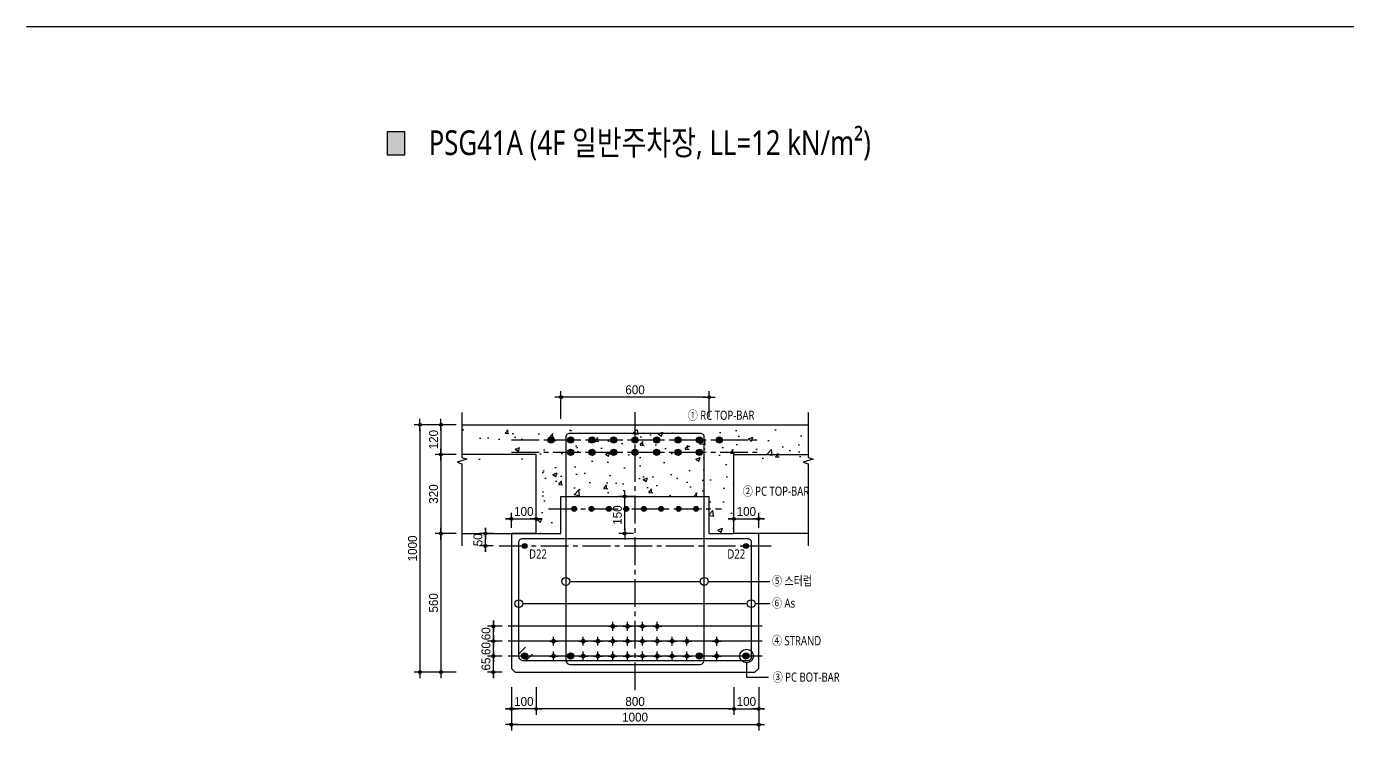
# Model space of a CAD drawing. Header units: millimetres. Extents: x 11948722 to 13111668, y -10771712 to -10232988.
# Drawn here: x 13100982 to 13106325, y -10452352 to -10449504 of the extents above; entities that cross this region are included whole.
import ezdxf
from ezdxf.enums import TextEntityAlignment as Align

# ---------------------------------------------------------------- set-up
doc = ezdxf.new("R2010")
doc.units = ezdxf.units.MM
doc.header["$LTSCALE"] = 150
doc.header["$MEASUREMENT"] = 0
for name, pattern in [('CEN', [6.2, 6, -0.1, 0, -0.1]), ('CENTER', [50.8, 31.75, -6.35, 6.35, -6.35]), ('CENTER2', [1.125, 0.75, -0.125, 0.125, -0.125]), ('HIDDEN', [2, 1, -1])]:
    doc.linetypes.add(name, pattern=pattern)
doc.layers.get('0').update_dxf_attribs({"linetype": 'CONTINUOUS'})
doc.layers.get('Defpoints').update_dxf_attribs({"color": 117, "linetype": 'CONTINUOUS'})
for name, color, linetype in [('0-TXT', 7, 'CONTINUOUS'), ('BAR', 3, 'CONTINUOUS'), ('CENT', 1, 'CEN'), ('CON-C', 2, 'CONTINUOUS'), ('DIM', 7, 'CONTINUOUS'), ('ETC', 8, 'CONTINUOUS'), ('FIN', 5, 'CONTINUOUS'), ('H', 2, 'HIDDEN'), ('SIT', 7, 'CONTINUOUS'), ('STRAND', 7, 'CENTER2'), ('TEXT', 3, 'CONTINUOUS')]:
    doc.layers.add(name, color=color, linetype=linetype)
doc.styles.get("Standard").update_dxf_attribs({"font": 'NanumGothic.ttf'})
doc.styles.add('돋움', font='')
doc.styles.get('돋움').set_extended_font_data('Dotum')
doc.linetypes.add('ZIGZAG', pattern='A,0.0001,-0.2,[131,ltypeshp.shx,S=0.2,R=0,X=-0.2,Y=0],-0.4,[131,ltypeshp.shx,S=0.2,R=180,X=0.2,Y=0],-0.2', length=0.8001)
doc.dimstyles.new('S_10', dxfattribs={"dimscale": 10, "dimtxt": 3, "dimasz": 1, "dimexe": 2, "dimexo": 2, "dimgap": 1, "dimtad": 1, "dimdec": 0, "dimzin": 0, "dimdsep": 46, "dimtxsty": '돋움', "dimblk1": 'DD', "dimblk2": 'DD', "dimsah": 1, "dimcen": 2.5, "dimdle": 8, "dimclrd": 256, "dimclre": 256, "dimclrt": 3, "dimadec": 0, "dimazin": 0, "dimtfac": 1, "dimtdec": 0, "dimtix": 1, "dimtmove": 2, "dimatfit": 3, "dimldrblk": 'DD', "dimfxl": 1, "dimtolj": 1, "dimtzin": 0, "dimarcsym": 0})

# ---------------------------------------------------------------- blocks, each defined once
blk = doc.blocks.new('DD')
blk.add_line((-2, 0), (2, 0))
for radius in [0.5, 0.25]:
    blk.add_circle((0, 0), radius)
blk = doc.blocks.new('*D1522')
at = {"layer": 'Defpoints', "color": 0, "ltscale": 1200}
for p in [(13102870.5, -10451990.1), (13102929.9, -10451990.1), (13102929.9, -10452050.1)]:
    blk.add_point(p, dxfattribs=at)
at = {"layer": 'DIM', "lineweight": -2}
for p, q in [((13102905.9, -10451990.1), (13102846.5, -10451990.1)), ((13102870.5, -10451978.1), (13102870.5, -10451966.1)), ((13102870.5, -10452050.1), (13102870.5, -10451990.1)), ((13102905.9, -10452050.1), (13102846.5, -10452050.1)), ((13102870.5, -10452062.1), (13102870.5, -10452074.1))]:
    blk.add_line(p, q, dxfattribs=at)
at = {"layer": 'DIM', "lineweight": -2, "ltscale": 1200, "xscale": 12, "yscale": 12, "zscale": 12}
for p, rotation in [((13102870.5, -10451990.1), 270), ((13102870.5, -10452050.1), 90)]:
    blk.add_blockref('DD', p, dxfattribs=dict(at, rotation=rotation))
at = {"layer": 'DIM', "ltscale": 1200, "insert": (13102840.5, -10452020.1), "char_height": 36, "attachment_point": 5, "rotation": 90, "style": '돋움'}
blk.add_mtext('\\A1;60', dxfattribs=at)
blk = doc.blocks.new('*D1523')
at = {"layer": 'Defpoints', "color": 0, "ltscale": 1200}
for p in [(13102870.5, -10452050.1), (13102929.9, -10452050.1), (13102929.9, -10452115.1)]:
    blk.add_point(p, dxfattribs=at)
at = {"layer": 'DIM', "lineweight": -2}
for p, q in [((13102905.9, -10452050.1), (13102846.5, -10452050.1)), ((13102870.5, -10452038.1), (13102870.5, -10452026.1)), ((13102870.5, -10452115.1), (13102870.5, -10452050.1)), ((13102905.9, -10452115.1), (13102846.5, -10452115.1)), ((13102870.5, -10452127.1), (13102870.5, -10452139.1))]:
    blk.add_line(p, q, dxfattribs=at)
at = {"layer": 'DIM', "lineweight": -2, "ltscale": 1200, "xscale": 12, "yscale": 12, "zscale": 12}
for p, rotation in [((13102870.5, -10452050.1), 270), ((13102870.5, -10452115.1), 90)]:
    blk.add_blockref('DD', p, dxfattribs=dict(at, rotation=rotation))
at = {"layer": 'DIM', "ltscale": 1200, "insert": (13102840.5, -10452082.6), "char_height": 36, "attachment_point": 5, "rotation": 90, "style": '돋움'}
blk.add_mtext('\\A1;65', dxfattribs=at)
blk = doc.blocks.new('*D1524')
at = {"layer": 'Defpoints', "color": 0, "ltscale": 1200}
for p in [(13102943.4, -10452152.6), (13103943.4, -10452152.6), (13103943.4, -10452327.7)]:
    blk.add_point(p, dxfattribs=at)
at = {"layer": 'DIM', "lineweight": -2}
for p, q in [((13102943.4, -10452176.6), (13102943.4, -10452351.7)), ((13103943.4, -10452176.6), (13103943.4, -10452351.7)), ((13102955.4, -10452327.7), (13103931.4, -10452327.7))]:
    blk.add_line(p, q, dxfattribs=at)
at = {"layer": 'DIM', "lineweight": -2, "ltscale": 1200, "xscale": 12, "yscale": 12, "zscale": 12, "rotation": 180}
blk.add_blockref('DD', (13102943.4, -10452327.7), dxfattribs=at)
at = {"layer": 'DIM', "lineweight": -2, "ltscale": 1200, "xscale": 12, "yscale": 12, "zscale": 12}
blk.add_blockref('DD', (13103943.4, -10452327.7), dxfattribs=at)
at = {"layer": 'DIM', "ltscale": 1200, "insert": (13103443.4, -10452297.7), "char_height": 36, "attachment_point": 5, "style": '돋움'}
blk.add_mtext('\\A1;1000', dxfattribs=at)
blk = doc.blocks.new('*D1525')
at = {"layer": 'Defpoints', "color": 0, "ltscale": 1200}
for p in [(13102743.4, -10451115.1), (13102658.4, -10451235.1), (13102743.4, -10451235.1)]:
    blk.add_point(p, dxfattribs=at)
at = {"layer": 'DIM', "lineweight": -2}
for p, q in [((13102719.4, -10451115.1), (13102634.4, -10451115.1)), ((13102658.4, -10451127.1), (13102658.4, -10451223.1)), ((13102719.4, -10451235.1), (13102634.4, -10451235.1))]:
    blk.add_line(p, q, dxfattribs=at)
at = {"layer": 'DIM', "lineweight": -2, "ltscale": 1200, "xscale": 12, "yscale": 12, "zscale": 12}
for p, rotation in [((13102658.4, -10451115.1), 90), ((13102658.4, -10451235.1), 270)]:
    blk.add_blockref('DD', p, dxfattribs=dict(at, rotation=rotation))
at = {"layer": 'DIM', "ltscale": 1200, "insert": (13102628.4, -10451175.1), "char_height": 36, "attachment_point": 5, "rotation": 90, "style": '돋움'}
blk.add_mtext('\\A1;120', dxfattribs=at)
blk = doc.blocks.new('*D1526')
at = {"layer": 'Defpoints', "color": 0, "ltscale": 1200}
for p in [(13102743.4, -10451235.1), (13102658.4, -10451555.1), (13102743.4, -10451555.1)]:
    blk.add_point(p, dxfattribs=at)
at = {"layer": 'DIM', "lineweight": -2}
for p, q in [((13102719.4, -10451235.1), (13102634.4, -10451235.1)), ((13102658.4, -10451247.1), (13102658.4, -10451543.1)), ((13102719.4, -10451555.1), (13102634.4, -10451555.1))]:
    blk.add_line(p, q, dxfattribs=at)
at = {"layer": 'DIM', "lineweight": -2, "ltscale": 1200, "xscale": 12, "yscale": 12, "zscale": 12}
for p, rotation in [((13102658.4, -10451235.1), 90), ((13102658.4, -10451555.1), 270)]:
    blk.add_blockref('DD', p, dxfattribs=dict(at, rotation=rotation))
at = {"layer": 'DIM', "ltscale": 1200, "insert": (13102628.4, -10451395.1), "char_height": 36, "attachment_point": 5, "rotation": 90, "style": '돋움'}
blk.add_mtext('\\A1;320', dxfattribs=at)
blk = doc.blocks.new('*D1527')
at = {"layer": 'Defpoints', "color": 0, "ltscale": 1200}
for p in [(13102743.4, -10451555.1), (13102658.4, -10452115.1), (13102743.4, -10452115.1)]:
    blk.add_point(p, dxfattribs=at)
at = {"layer": 'DIM', "lineweight": -2}
for p, q in [((13102719.4, -10451555.1), (13102634.4, -10451555.1)), ((13102658.4, -10451567.1), (13102658.4, -10452103.1)), ((13102719.4, -10452115.1), (13102634.4, -10452115.1))]:
    blk.add_line(p, q, dxfattribs=at)
at = {"layer": 'DIM', "lineweight": -2, "ltscale": 1200, "xscale": 12, "yscale": 12, "zscale": 12}
for p, rotation in [((13102658.4, -10451555.1), 90), ((13102658.4, -10452115.1), 270)]:
    blk.add_blockref('DD', p, dxfattribs=dict(at, rotation=rotation))
at = {"layer": 'DIM', "ltscale": 1200, "insert": (13102628.4, -10451835.1), "char_height": 36, "attachment_point": 5, "rotation": 90, "style": '돋움'}
blk.add_mtext('\\A1;560', dxfattribs=at)
blk = doc.blocks.new('*D1528')
at = {"layer": 'Defpoints', "color": 0, "ltscale": 1200}
for p in [(13102658.4, -10451115.1), (13102573.4, -10452115.1), (13102658.4, -10452115.1)]:
    blk.add_point(p, dxfattribs=at)
at = {"layer": 'DIM', "lineweight": -2}
for p, q in [((13102634.4, -10451115.1), (13102549.4, -10451115.1)), ((13102573.4, -10451127.1), (13102573.4, -10452103.1)), ((13102634.4, -10452115.1), (13102549.4, -10452115.1))]:
    blk.add_line(p, q, dxfattribs=at)
at = {"layer": 'DIM', "lineweight": -2, "ltscale": 1200, "xscale": 12, "yscale": 12, "zscale": 12}
for p, rotation in [((13102573.4, -10451115.1), 90), ((13102573.4, -10452115.1), 270)]:
    blk.add_blockref('DD', p, dxfattribs=dict(at, rotation=rotation))
at = {"layer": 'DIM', "ltscale": 1200, "insert": (13102543.4, -10451615.1), "char_height": 36, "attachment_point": 5, "rotation": 90, "style": '돋움'}
blk.add_mtext('\\A1;1000', dxfattribs=at)
blk = doc.blocks.new('*D1529')
at = {"layer": 'Defpoints', "color": 0, "ltscale": 1200}
for p in [(13102943.4, -10452152.6), (13103043.4, -10452152.6), (13102943.4, -10452264.1)]:
    blk.add_point(p, dxfattribs=at)
at = {"layer": 'DIM', "lineweight": -2}
for p, q in [((13102943.4, -10452176.6), (13102943.4, -10452288.1)), ((13103043.4, -10452176.6), (13103043.4, -10452288.1)), ((13102931.4, -10452264.1), (13102919.4, -10452264.1)), ((13103043.4, -10452264.1), (13102943.4, -10452264.1)), ((13103055.4, -10452264.1), (13103067.4, -10452264.1))]:
    blk.add_line(p, q, dxfattribs=at)
at = {"layer": 'DIM', "lineweight": -2, "ltscale": 1200, "xscale": 12, "yscale": 12, "zscale": 12}
blk.add_blockref('DD', (13102943.4, -10452264.1), dxfattribs=at)
at = {"layer": 'DIM', "lineweight": -2, "ltscale": 1200, "xscale": 12, "yscale": 12, "zscale": 12, "rotation": 180}
blk.add_blockref('DD', (13103043.4, -10452264.1), dxfattribs=at)
at = {"layer": 'DIM', "ltscale": 1200, "insert": (13102993.4, -10452234.1), "char_height": 36, "attachment_point": 5, "style": '돋움'}
blk.add_mtext('\\A1;100', dxfattribs=at)
blk = doc.blocks.new('*D1530')
at = {"layer": 'Defpoints', "color": 0, "ltscale": 1200}
for p in [(13103043.4, -10452152.6), (13103843.4, -10452152.6), (13103043.4, -10452264.1)]:
    blk.add_point(p, dxfattribs=at)
at = {"layer": 'DIM', "lineweight": -2}
for p, q in [((13103043.4, -10452176.6), (13103043.4, -10452288.1)), ((13103843.4, -10452176.6), (13103843.4, -10452288.1)), ((13103831.4, -10452264.1), (13103055.4, -10452264.1))]:
    blk.add_line(p, q, dxfattribs=at)
at = {"layer": 'DIM', "lineweight": -2, "ltscale": 1200, "xscale": 12, "yscale": 12, "zscale": 12, "rotation": 180}
blk.add_blockref('DD', (13103043.4, -10452264.1), dxfattribs=at)
at = {"layer": 'DIM', "lineweight": -2, "ltscale": 1200, "xscale": 12, "yscale": 12, "zscale": 12}
blk.add_blockref('DD', (13103843.4, -10452264.1), dxfattribs=at)
at = {"layer": 'DIM', "ltscale": 1200, "insert": (13103443.4, -10452234.1), "char_height": 36, "attachment_point": 5, "style": '돋움'}
blk.add_mtext('\\A1;800', dxfattribs=at)
blk = doc.blocks.new('*D1531')
at = {"layer": 'Defpoints', "color": 0, "ltscale": 1200}
for p in [(13103843.4, -10452152.6), (13103943.4, -10452152.6), (13103943.4, -10452264.1)]:
    blk.add_point(p, dxfattribs=at)
at = {"layer": 'DIM', "lineweight": -2}
for p, q in [((13103843.4, -10452176.6), (13103843.4, -10452288.1)), ((13103943.4, -10452176.6), (13103943.4, -10452288.1)), ((13103831.4, -10452264.1), (13103819.4, -10452264.1)), ((13103843.4, -10452264.1), (13103943.4, -10452264.1)), ((13103955.4, -10452264.1), (13103967.4, -10452264.1))]:
    blk.add_line(p, q, dxfattribs=at)
at = {"layer": 'DIM', "lineweight": -2, "ltscale": 1200, "xscale": 12, "yscale": 12, "zscale": 12}
blk.add_blockref('DD', (13103843.4, -10452264.1), dxfattribs=at)
at = {"layer": 'DIM', "lineweight": -2, "ltscale": 1200, "xscale": 12, "yscale": 12, "zscale": 12, "rotation": 180}
blk.add_blockref('DD', (13103943.4, -10452264.1), dxfattribs=at)
at = {"layer": 'DIM', "ltscale": 1200, "insert": (13103893.4, -10452234.1), "char_height": 36, "attachment_point": 5, "style": '돋움'}
blk.add_mtext('\\A1;100', dxfattribs=at)
blk = doc.blocks.new('*D1532')
at = {"layer": 'Defpoints', "color": 0, "ltscale": 1200}
for p in [(13103043.4, -10451495.7), (13102943.4, -10451555.1), (13103043.4, -10451555.1)]:
    blk.add_point(p, dxfattribs=at)
at = {"layer": 'DIM', "lineweight": -2}
for p, q in [((13102931.4, -10451495.7), (13102919.4, -10451495.7)), ((13102943.4, -10451531.1), (13102943.4, -10451471.7)), ((13102943.4, -10451495.7), (13103043.4, -10451495.7)), ((13103043.4, -10451531.1), (13103043.4, -10451471.7)), ((13103055.4, -10451495.7), (13103067.4, -10451495.7))]:
    blk.add_line(p, q, dxfattribs=at)
at = {"layer": 'DIM', "lineweight": -2, "ltscale": 1200, "xscale": 12, "yscale": 12, "zscale": 12}
blk.add_blockref('DD', (13102943.4, -10451495.7), dxfattribs=at)
at = {"layer": 'DIM', "lineweight": -2, "ltscale": 1200, "xscale": 12, "yscale": 12, "zscale": 12, "rotation": 180}
blk.add_blockref('DD', (13103043.4, -10451495.7), dxfattribs=at)
at = {"layer": 'DIM', "ltscale": 1200, "insert": (13102993.4, -10451465.7), "char_height": 36, "attachment_point": 5, "style": '돋움'}
blk.add_mtext('\\A1;100', dxfattribs=at)
blk = doc.blocks.new('*D1533')
at = {"layer": 'Defpoints', "color": 0, "ltscale": 1200}
for p in [(13103143.4, -10451003.6), (13103143.4, -10451114.5), (13103743.1, -10451107.6)]:
    blk.add_point(p, dxfattribs=at)
at = {"layer": 'DIM', "lineweight": -2}
for p, q in [((13103143.4, -10451090.5), (13103143.4, -10450979.6)), ((13103743.1, -10451083.6), (13103743.1, -10450979.6)), ((13103731.1, -10451003.6), (13103155.4, -10451003.6))]:
    blk.add_line(p, q, dxfattribs=at)
at = {"layer": 'DIM', "lineweight": -2, "ltscale": 1200, "xscale": 12, "yscale": 12, "zscale": 12, "rotation": 180}
blk.add_blockref('DD', (13103143.4, -10451003.6), dxfattribs=at)
at = {"layer": 'DIM', "lineweight": -2, "ltscale": 1200, "xscale": 12, "yscale": 12, "zscale": 12}
blk.add_blockref('DD', (13103743.1, -10451003.6), dxfattribs=at)
at = {"layer": 'DIM', "ltscale": 1200, "insert": (13103443.3, -10450973.5), "char_height": 36, "attachment_point": 5, "style": '돋움'}
blk.add_mtext('\\A1;600', dxfattribs=at)
blk = doc.blocks.new('*D1534')
at = {"layer": 'Defpoints', "color": 0, "ltscale": 1200}
for p in [(13102838.1, -10451555.1), (13102893.4, -10451555.1), (13102893.4, -10451605.1)]:
    blk.add_point(p, dxfattribs=at)
at = {"layer": 'DIM', "lineweight": -2}
for p, q in [((13102869.4, -10451555.1), (13102814.1, -10451555.1)), ((13102838.1, -10451543.1), (13102838.1, -10451531.1)), ((13102838.1, -10451605.1), (13102838.1, -10451555.1)), ((13102869.4, -10451605.1), (13102814.1, -10451605.1)), ((13102838.1, -10451617.1), (13102838.1, -10451629.1))]:
    blk.add_line(p, q, dxfattribs=at)
at = {"layer": 'DIM', "lineweight": -2, "ltscale": 1200, "xscale": 12, "yscale": 12, "zscale": 12}
for p, rotation in [((13102838.1, -10451555.1), 270), ((13102838.1, -10451605.1), 90)]:
    blk.add_blockref('DD', p, dxfattribs=dict(at, rotation=rotation))
at = {"layer": 'DIM', "ltscale": 1200, "insert": (13102808.1, -10451580.1), "char_height": 36, "attachment_point": 5, "rotation": 90, "style": '돋움'}
blk.add_mtext('\\A1;50', dxfattribs=at)
blk = doc.blocks.new('strand')
at = {"layer": 'STRAND'}
for p, q in [((-18, 0), (18, 0)), ((0, -18), (0, 18))]:
    blk.add_line(p, q, dxfattribs=at)
at = {"layer": 'STRAND', "const_width": 9.6}
blk.add_lwpolyline([(-4.8, 0, 1), (4.8, 0, 1)], format="xyb", close=True, dxfattribs=at)
blk = doc.blocks.new('*D1535')
at = {"layer": 'Defpoints', "color": 0, "ltscale": 1200}
for p in [(13103401.9, -10451405.1), (13103461.4, -10451405.1), (13103461.4, -10451555.1)]:
    blk.add_point(p, dxfattribs=at)
at = {"layer": 'DIM', "lineweight": -2}
for p, q in [((13103437.4, -10451405.1), (13103377.9, -10451405.1)), ((13103401.9, -10451543.1), (13103401.9, -10451417.1)), ((13103437.4, -10451555.1), (13103377.9, -10451555.1))]:
    blk.add_line(p, q, dxfattribs=at)
at = {"layer": 'DIM', "lineweight": -2, "ltscale": 1200, "xscale": 12, "yscale": 12, "zscale": 12}
for p, rotation in [((13103401.9, -10451405.1), 90), ((13103401.9, -10451555.1), 270)]:
    blk.add_blockref('DD', p, dxfattribs=dict(at, rotation=rotation))
at = {"layer": 'DIM', "ltscale": 1200, "insert": (13103371.9, -10451480.1), "char_height": 36, "attachment_point": 5, "rotation": 90, "style": '돋움'}
blk.add_mtext('\\A1;150', dxfattribs=at)
blk = doc.blocks.new('*D1536')
at = {"layer": 'Defpoints', "color": 0, "ltscale": 1200}
for p in [(13103943.4, -10451495.7), (13103843.4, -10451555.1), (13103943.4, -10451555.1)]:
    blk.add_point(p, dxfattribs=at)
at = {"layer": 'DIM', "lineweight": -2}
for p, q in [((13103831.4, -10451495.7), (13103819.4, -10451495.7)), ((13103843.4, -10451531.1), (13103843.4, -10451471.7)), ((13103843.4, -10451495.7), (13103943.4, -10451495.7)), ((13103943.4, -10451531.1), (13103943.4, -10451471.7)), ((13103955.4, -10451495.7), (13103967.4, -10451495.7))]:
    blk.add_line(p, q, dxfattribs=at)
at = {"layer": 'DIM', "lineweight": -2, "ltscale": 1200, "xscale": 12, "yscale": 12, "zscale": 12}
blk.add_blockref('DD', (13103843.4, -10451495.7), dxfattribs=at)
at = {"layer": 'DIM', "lineweight": -2, "ltscale": 1200, "xscale": 12, "yscale": 12, "zscale": 12, "rotation": 180}
blk.add_blockref('DD', (13103943.4, -10451495.7), dxfattribs=at)
at = {"layer": 'DIM', "ltscale": 1200, "insert": (13103893.4, -10451465.7), "char_height": 36, "attachment_point": 5, "style": '돋움'}
blk.add_mtext('\\A1;100', dxfattribs=at)
blk = doc.blocks.new('*D1537')
at = {"layer": 'Defpoints', "color": 0, "ltscale": 1200}
for p in [(13102870.5, -10451930.1), (13102929.9, -10451930.1), (13102929.9, -10451990.1)]:
    blk.add_point(p, dxfattribs=at)
at = {"layer": 'DIM', "lineweight": -2}
for p, q in [((13102905.9, -10451930.1), (13102846.5, -10451930.1)), ((13102870.5, -10451918.1), (13102870.5, -10451906.1)), ((13102870.5, -10451990.1), (13102870.5, -10451930.1)), ((13102905.9, -10451990.1), (13102846.5, -10451990.1)), ((13102870.5, -10452002.1), (13102870.5, -10452014.1))]:
    blk.add_line(p, q, dxfattribs=at)
at = {"layer": 'DIM', "lineweight": -2, "ltscale": 1200, "xscale": 12, "yscale": 12, "zscale": 12}
for p, rotation in [((13102870.5, -10451930.1), 270), ((13102870.5, -10451990.1), 90)]:
    blk.add_blockref('DD', p, dxfattribs=dict(at, rotation=rotation))
at = {"layer": 'DIM', "ltscale": 1200, "insert": (13102840.5, -10451960.1), "char_height": 36, "attachment_point": 5, "rotation": 90, "style": '돋움'}
blk.add_mtext('\\A1;60', dxfattribs=at)

msp = doc.modelspace()

# ---------------------------------------------------------------- hatches: boundary and pattern name
msp.add_hatch(color=256).paths.add_polyline_path([(13102512.2, -10450023.2), (13102512.2, -10449930.5), (13102440.9, -10449930.5), (13102440.9, -10450023.2)])
at = {"layer": 'BAR'}
h = msp.add_hatch(color=256, dxfattribs=at)
h.dxf.hatch_style = 1
h.paths.add_polyline_path([(13103115.4, -10451176.1, 1), (13103090.4, -10451176.1, 1)])
h = msp.add_hatch(color=256, dxfattribs=at)
h.dxf.hatch_style = 1
h.paths.add_polyline_path([(13103195.4, -10451176.1, 1), (13103170.4, -10451176.1, 1)])
h = msp.add_hatch(color=256, dxfattribs=at)
h.dxf.hatch_style = 1
h.paths.add_polyline_path([(13103282.2, -10451176.1, 1), (13103257.2, -10451176.1, 1)])
h = msp.add_hatch(color=256, dxfattribs=at)
h.dxf.hatch_style = 1
h.paths.add_polyline_path([(13103369.1, -10451176.1, 1), (13103344.1, -10451176.1, 1)])
h = msp.add_hatch(color=256, dxfattribs=at)
h.dxf.hatch_style = 1
h.paths.add_polyline_path([(13103455.9, -10451176.1, 1), (13103430.9, -10451176.1, 1)])
h = msp.add_hatch(color=256, dxfattribs=at)
h.dxf.hatch_style = 1
h.paths.add_polyline_path([(13103542.8, -10451176.1, 1), (13103517.8, -10451176.1, 1)])
h = msp.add_hatch(color=256, dxfattribs=at)
h.dxf.hatch_style = 1
h.paths.add_polyline_path([(13103629.6, -10451176.1, 1), (13103604.6, -10451176.1, 1)])
h = msp.add_hatch(color=256, dxfattribs=at)
h.dxf.hatch_style = 1
h.paths.add_polyline_path([(13103691.4, -10451176.1, -1), (13103716.4, -10451176.1, -1)])
h = msp.add_hatch(color=256, dxfattribs=at)
h.dxf.hatch_style = 1
h.paths.add_polyline_path([(13103771.4, -10451176.1, -1), (13103796.4, -10451176.1, -1)])
h = msp.add_hatch(color=256, dxfattribs=at)
h.dxf.hatch_style = 1
h.paths.add_polyline_path([(13103195.4, -10451226.1, 1), (13103170.4, -10451226.1, 1)])
h = msp.add_hatch(color=256, dxfattribs=at)
h.dxf.hatch_style = 1
h.paths.add_polyline_path([(13103282.2, -10451226.1, 1), (13103257.2, -10451226.1, 1)])
h = msp.add_hatch(color=256, dxfattribs=at)
h.dxf.hatch_style = 1
h.paths.add_polyline_path([(13103369.1, -10451226.1, 1), (13103344.1, -10451226.1, 1)])
h = msp.add_hatch(color=256, dxfattribs=at)
h.dxf.hatch_style = 1
h.paths.add_polyline_path([(13103455.9, -10451226.1, 1), (13103430.9, -10451226.1, 1)])
h = msp.add_hatch(color=256, dxfattribs=at)
h.dxf.hatch_style = 1
h.paths.add_polyline_path([(13103542.8, -10451226.1, 1), (13103517.8, -10451226.1, 1)])
h = msp.add_hatch(color=256, dxfattribs=at)
h.dxf.hatch_style = 1
h.paths.add_polyline_path([(13103629.6, -10451226.1, 1), (13103604.6, -10451226.1, 1)])
h = msp.add_hatch(color=256, dxfattribs=at)
h.dxf.hatch_style = 1
h.paths.add_polyline_path([(13103691.4, -10451226.1, -1), (13103716.4, -10451226.1, -1)])
h = msp.add_hatch(color=256, dxfattribs=at)
h.dxf.hatch_style = 1
h.paths.add_polyline_path([(13103206.8, -10451455.1, 1), (13103186.8, -10451455.1, 1)])
h = msp.add_hatch(color=256, dxfattribs=at)
h.dxf.hatch_style = 1
h.paths.add_polyline_path([(13103257.3, -10451455.1, -1), (13103277.3, -10451455.1, -1)])
h = msp.add_hatch(color=256, dxfattribs=at)
h.dxf.hatch_style = 1
h.paths.add_polyline_path([(13103327.7, -10451455.1, -1), (13103347.7, -10451455.1, -1)])
h = msp.add_hatch(color=256, dxfattribs=at)
h.dxf.hatch_style = 1
h.paths.add_polyline_path([(13103398.2, -10451455.1, -1), (13103418.2, -10451455.1, -1)])
h = msp.add_hatch(color=256, dxfattribs=at)
h.dxf.hatch_style = 1
h.paths.add_polyline_path([(13103468.6, -10451455.1, -1), (13103488.6, -10451455.1, -1)])
h = msp.add_hatch(color=256, dxfattribs=at)
h.dxf.hatch_style = 1
h.paths.add_polyline_path([(13103539.1, -10451455.1, -1), (13103559.1, -10451455.1, -1)])
h = msp.add_hatch(color=256, dxfattribs=at)
h.dxf.hatch_style = 1
h.paths.add_polyline_path([(13103609.5, -10451455.1, -1), (13103629.5, -10451455.1, -1)])
h = msp.add_hatch(color=256, dxfattribs=at)
h.dxf.hatch_style = 1
h.paths.add_polyline_path([(13103680, -10451455.1, -1), (13103700, -10451455.1, -1)])
h = msp.add_hatch(color=256, dxfattribs=at)
h.dxf.hatch_style = 1
h.paths.add_polyline_path([(13103006.8, -10451605.1, 1), (13102986.8, -10451605.1, 1)])
h = msp.add_hatch(color=256, dxfattribs=at)
h.dxf.hatch_style = 1
h.paths.add_polyline_path([(13103901.9, -10451605.1, 1), (13103881.9, -10451605.1, 1)])
h = msp.add_hatch(color=256, dxfattribs=at)
h.dxf.hatch_style = 1
h.paths.add_polyline_path([(13103009.3, -10452050.1, 1), (13102984.3, -10452050.1, 1)])
h = msp.add_hatch(color=256, dxfattribs=at)
h.dxf.hatch_style = 1
h.paths.add_polyline_path([(13103195.4, -10452050.1, 1), (13103170.4, -10452050.1, 1)])
h = msp.add_hatch(color=256, dxfattribs=at)
h.dxf.hatch_style = 1
h.paths.add_polyline_path([(13103691.4, -10452050.1, -1), (13103716.4, -10452050.1, -1)])
h = msp.add_hatch(color=256, dxfattribs=at)
h.dxf.hatch_style = 1
h.paths.add_polyline_path([(13103904.4, -10452050.1, 1), (13103879.4, -10452050.1, 1)])
at = {"layer": 'H'}
h = msp.add_hatch(dxfattribs=at)
h.set_pattern_fill('AR-CONC', color=256, style=0)
h.set_pattern_definition([(50, (12293635.98, -10073198.02), (182.18467, -15.939086), [19.05, -209.55]), (355, (12293635.98, -10073198.02), (-35.24342, 191.056845), [15.24, -167.640584]), (100.451445, (12293651.16, -10073199.35), (146.941247, 175.117752), [16.19001, -178.090245]), (46.1842, (12293635.98, -10073147.22), (271.07904, -42.04233), [28.575, -314.325]), (96.635558, (12293658.57, -10073150.72), (237.404134, 247.426125), [24.28502, -267.13561]), (351.18415, (12293635.98, -10073147.22), (237.40413, 247.426125), [22.85997, -251.45973]), (21, (12293661.38, -10073159.92), (151.614391, -102.265198), [19.05, -209.55]), (326, (12293661.38, -10073159.92), (61.80203, 184.187966), [15.24, -167.64]), (71.451445, (12293674.01, -10073168.44), (213.41642, 81.92277), [16.19001, -178.089938]), (37.5, (12293635.976, -10073198.02), (3.0886033, 84.555039), [0, -165.608, 0, -170.18, 0, -168.275]), (7.5, (12293635.98, -10073198.02), (66.8196625, 100.180575), [0, -97.028, 0, -161.798, 0, -64.135]), (327.5, (12293579.334, -10073198.02), (135.590595, -5.728744), [0, -63.5, 0, -198.12, 0, -262.89]), (317.5, (12293553.93, -10073198.02), (148.129181, 25.426491), [0, -82.55, 0, -131.572, 0, -186.69])])
h.paths.add_polyline_path([(13103743.4, -10451405.1), (13103743.4, -10451555.1), (13103843.4, -10451555.1), (13103843.4, -10451255.1), (13104143.4, -10451255.1), (13104143.4, -10451135.1), (13102743.4, -10451135.1), (13102743.4, -10451255.1), (13103043.4, -10451255.1), (13103043.4, -10451555.1), (13103143.4, -10451555.1), (13103143.4, -10451405.1)])

# ---------------------------------------------------------------- linework, layer by layer
msp.add_lwpolyline([(13102512.2, -10450023.2), (13102512.2, -10449930.5), (13102440.9, -10449930.5), (13102440.9, -10450023.2)], close=True)
at = {"elevation": 0}
for points in [[(13102743.4, -10451065.1), (13102743.4, -10451247.6), (13102763.4, -10451253.9), (13102723.4, -10451266.4), (13102743.4, -10451272.6), (13102743.4, -10451605.1)], [(13104143.4, -10451065.1), (13104143.4, -10451247.6), (13104163.4, -10451253.9), (13104123.4, -10451266.4), (13104143.4, -10451272.6), (13104143.4, -10451605.1)]]:
    msp.add_lwpolyline(points, dxfattribs=at)
at = {"layer": 'BAR', "color": 4, "linetype": 'Continuous'}
for p, q in [((13103000.6, -10452014.3, 0), (13102973.4, -10452041.5, 0)), ((13103028.5, -10452042.2, 0), (13103000.5, -10452070.1, 0))]:
    msp.add_line(p, q, dxfattribs=at)
at = {"layer": 'BAR', "color": 4, "linetype": 'Continuous', "elevation": 0}
msp.add_lwpolyline([(13103183.4, -10452085.1), (13103703.4, -10452085.1, 0.414214), (13103723.4, -10452065.1), (13103723.4, -10451165.1, 0.414214), (13103708.4, -10451150.1), (13103178.4, -10451150.1, 0.414214), (13103163.4, -10451165.1), (13103163.4, -10452065.1, 0.414214), (13103183.4, -10452085.1)], format="xyb", dxfattribs=at)
msp.add_lwpolyline([(13103913.4, -10452055.1, -0.414214), (13103898.4, -10452070.1), (13102993.4, -10452070.1, -0.414214), (13102973.4, -10452050.1), (13102973.4, -10451590.1, -0.414214), (13102988.4, -10451575.1), (13103898.4, -10451575.1, -0.414214), (13103913.4, -10451590.1)], format="xyb", close=True, dxfattribs=at)
at = {"layer": 'BAR'}
for centre, radius in [((13103102.9, -10451176.1, 0), 12.5), ((13103182.9, -10451176.1, 0), 12.5), ((13103269.7, -10451176.1, 0), 12.5), ((13103356.6, -10451176.1, 0), 12.5), ((13103443.4, -10451176.1, 0), 12.5), ((13103530.3, -10451176.1, 0), 12.5), ((13103617.1, -10451176.1, 0), 12.5), ((13103703.9, -10451176.1, 0), 12.5), ((13103783.9, -10451176.1, 0), 12.5), ((13103182.9, -10451226.1, 0), 12.5), ((13103269.7, -10451226.1, 0), 12.5), ((13103356.6, -10451226.1, 0), 12.5), ((13103443.4, -10451226.1, 0), 12.5), ((13103530.3, -10451226.1, 0), 12.5), ((13103617.1, -10451226.1, 0), 12.5), ((13103703.9, -10451226.1, 0), 12.5), ((13103196.8, -10451455.1), 10), ((13103267.3, -10451455.1), 10), ((13103337.7, -10451455.1), 10), ((13103408.2, -10451455.1), 10), ((13103478.6, -10451455.1), 10), ((13103549.1, -10451455.1), 10), ((13103619.5, -10451455.1), 10), ((13103690, -10451455.1), 10), ((13102996.8, -10451605.1), 10), ((13103891.9, -10451605.1), 10), ((13102996.8, -10452050.1, 0), 12.5), ((13103182.9, -10452050.1, 0), 12.5), ((13103703.9, -10452050.1, 0), 12.5), ((13103891.9, -10452050.1, 0), 12.5)]:
    msp.add_circle(centre, radius, dxfattribs=at)
at = {"layer": 'CENT', "linetype": 'CENTER2'}
for p, q in [((13103443.4, -10452188.8, 0), (13103443.4, -10451061.4, 0)), ((13102943.4, -10451176.1, 0), (13103938.6, -10451176.1, 0)), ((13102943.4, -10451226.1, 0), (13103938.6, -10451226.1, 0)), ((13103093.4, -10451455.1), (13103792.7, -10451455.1)), ((13102893.4, -10451605.1), (13103993.4, -10451605.1))]:
    msp.add_line(p, q, dxfattribs=at)
at = {"layer": 'CON-C', "ltscale": 1200}
msp.add_line((13100981.9, -10449503.9), (13111668.1, -10449503.9), dxfattribs=at)
at = {"layer": 'ETC', "linetype": 'ZIGZAG', "ltscale": 20}
for p, q in [((13103143.4, -10451405.1, 0), (13103743.4, -10451405.1, 0)), ((13103043.4, -10451555.1, 0), (13103143.4, -10451555.1, 0)), ((13103743.4, -10451555.1, 0), (13103843.4, -10451555.1, 0))]:
    msp.add_line(p, q, dxfattribs=at)
at = {"layer": 'ETC'}
for p, q in [((13103143.4, -10451555.1, 0), (13103143.4, -10451405.1, 0)), ((13103743.4, -10451555.1, 0), (13103743.4, -10451405.1, 0))]:
    msp.add_line(p, q, dxfattribs=at)
at = {"layer": 'ETC', "elevation": 0}
msp.add_lwpolyline([(13103043.4, -10451555.1), (13102943.4, -10451555.1), (13102943.4, -10452100.1), (13102958.4, -10452115.1), (13103928.4, -10452115.1), (13103943.4, -10452100.1), (13103943.4, -10451555.1), (13103843.4, -10451555.1)], dxfattribs=at)
at = {"layer": 'FIN', "color": 1, "linetype": 'CENTER', "ltscale": 0.3}
for p, q in [((13103956.9, -10451930.1, 0), (13102929.9, -10451930.1, 0)), ((13103956.9, -10451990.1, 0), (13102929.9, -10451990.1, 0)), ((13103956.9, -10452050.1, 0), (13102929.9, -10452050.1, 0))]:
    msp.add_line(p, q, dxfattribs=at)
at = {"layer": 'SIT', "linetype": 'Continuous'}
msp.add_line((13102743.4, -10451115.1, 0), (13104143.4, -10451115.1, 0), dxfattribs=at)
at = {"layer": 'SIT', "linetype": 'Continuous', "elevation": 0}
for points in [[(13102743.4, -10451555.1), (13103043.4, -10451555.1), (13103043.4, -10451235.1), (13102743.4, -10451235.1)], [(13104143.4, -10451555.1), (13103843.4, -10451555.1), (13103843.4, -10451235.1), (13104143.4, -10451235.1)]]:
    msp.add_lwpolyline(points, dxfattribs=at)
at = {"layer": 'TEXT'}
for p, q in [((13103179.4, -10451748.3, 0), (13103707.4, -10451748.3, 0)), ((13103739.4, -10451748.3, 0), (13103988.5, -10451748.3, 0)), ((13102989.4, -10451838.4, 0), (13103897.4, -10451838.4, 0)), ((13103929.4, -10451838.4, 0), (13103988.5, -10451838.4, 0))]:
    msp.add_line(p, q, dxfattribs=at)
at = {"layer": 'TEXT', "elevation": 0}
msp.add_lwpolyline([(13103894.2, -10452077.6), (13103894.2, -10452135.3), (13103983.2, -10452135.3)], dxfattribs=at)
at = {"layer": 'TEXT'}
for centre, radius in [((13103163.4, -10451748.3, 0), 16), ((13103723.4, -10451748.3, 0), 16), ((13102973.4, -10451838.4, 0), 16), ((13103913.4, -10451838.4, 0), 16), ((13103894.2, -10452050.1, 0), 27.5)]:
    msp.add_circle(centre, radius, dxfattribs=at)

# ---------------------------------------------------------------- block references
at = {"layer": 'STRAND'}
for p in [(13103353.4, -10451930.1, 0), (13103413.4, -10451930.1, 0), (13103473.4, -10451930.1, 0), (13103533.4, -10451930.1, 0), (13103113.4, -10451990.1, 0), (13103233.4, -10451990.1, 0), (13103293.4, -10451990.1, 0), (13103353.4, -10451990.1, 0), (13103413.4, -10451990.1, 0), (13103473.4, -10451990.1, 0), (13103533.4, -10451990.1, 0), (13103593.4, -10451990.1, 0), (13103653.4, -10451990.1, 0), (13103773.4, -10451990.1, 0), (13103113.4, -10452050.1, 0), (13103233.4, -10452050.1, 0), (13103293.4, -10452050.1, 0), (13103353.4, -10452050.1, 0), (13103413.4, -10452050.1, 0), (13103473.4, -10452050.1, 0), (13103533.4, -10452050.1, 0), (13103593.4, -10452050.1, 0), (13103653.4, -10452050.1, 0), (13103773.4, -10452050.1, 0)]:
    msp.add_blockref('strand', p, dxfattribs=at)

# ---------------------------------------------------------------- texts
at = {"width": 0.8}
msp.add_text('PSG41A (4F 일반주차장, LL=12 kN/m²)', height=99.792, dxfattribs=at).set_placement((13102608.8, -10449974), align=Align.MIDDLE_LEFT)
at = {"layer": '0-TXT', "ltscale": 0.8, "width": 0.8}
for s, p in [('① RC TOP-BAR', (13103656.7, -10451057.9, 0)), ('② PC TOP-BAR', (13103879, -10451365, 0)), ('D22', (13103014.8, -10451619, 0)), ('D22', (13103816.7, -10451619, 0)), ('⑤ 스터럽', (13103997.3, -10451727.6, 0)), ('⑥ As', (13103997.3, -10451817.8, 0)), ('④ STRAND', (13103997.3, -10451969.5, 0)), ('③ PC BOT-BAR', (13104000.3, -10452117, 0))]:
    msp.add_text(s, height=36.96, dxfattribs=at).set_placement(p, align=Align.TOP_LEFT)

# ---------------------------------------------------------------- dimensions: what is measured, and where the dimension line sits
at = {"layer": 'DIM'}
for base, p1, p2, angle, picture, middle in [((13103143.4, -10451003.6, 0), (13103743.1, -10451107.6, 0), (13103143.4, -10451114.5, 0), 180, '*D1533', (13103443.3, -10450973.5, 0)), ((13102573.4, -10452115.1, 0), (13102658.4, -10451115.1, 0), (13102658.4, -10452115.1, 0), 90, '*D1528', (13102543.4, -10451615.1, 0)), ((13102658.4, -10451235.1, 0), (13102743.4, -10451115.1, 0), (13102743.4, -10451235.1, 0), 90, '*D1525', (13102628.4, -10451175.1, 0)), ((13102658.4, -10451555.1, 0), (13102743.4, -10451235.1, 0), (13102743.4, -10451555.1, 0), 90, '*D1526', (13102628.4, -10451395.1, 0)), ((13103401.9, -10451405.1, 0), (13103461.4, -10451555.1, 0), (13103461.4, -10451405.1, 0), 270, '*D1535', (13103371.9, -10451480.1, 0)), ((13103043.4, -10451495.7, 0), (13102943.4, -10451555.1, 0), (13103043.4, -10451555.1, 0), 180, '*D1532', (13102993.4, -10451465.7, 0)), ((13103943.4, -10451495.7, 0), (13103843.4, -10451555.1, 0), (13103943.4, -10451555.1, 0), 180, '*D1536', (13103893.4, -10451465.7, 0)), ((13102658.4, -10452115.1, 0), (13102743.4, -10451555.1, 0), (13102743.4, -10452115.1, 0), 90, '*D1527', (13102628.4, -10451835.1, 0)), ((13102838.1, -10451555.1), (13102893.4, -10451605.1), (13102893.4, -10451555.1), 270, '*D1534', (13102808.1, -10451580.1)), ((13102870.5, -10451930.1, 0), (13102929.9, -10451990.1, 0), (13102929.9, -10451930.1, 0), 90, '*D1537', (13102840.5, -10451960.1, 0)), ((13102870.5, -10451990.1, 0), (13102929.9, -10452050.1, 0), (13102929.9, -10451990.1, 0), 90, '*D1522', (13102840.5, -10452020.1, 0)), ((13102870.5, -10452050.1, 0), (13102929.9, -10452115.1, 0), (13102929.9, -10452050.1, 0), 90, '*D1523', (13102840.5, -10452082.6, 0)), ((13103943.4, -10452327.7, 0), (13102943.4, -10452152.6, 0), (13103943.4, -10452152.6, 0), 180, '*D1524', (13103443.4, -10452297.7, 0)), ((13102943.4, -10452264.1, 0), (13103043.4, -10452152.6, 0), (13102943.4, -10452152.6, 0), 180, '*D1529', (13102993.4, -10452234.1, 0)), ((13103043.4, -10452264.1, 0), (13103843.4, -10452152.6, 0), (13103043.4, -10452152.6, 0), 180, '*D1530', (13103443.4, -10452234.1, 0))]:
    dim = msp.add_linear_dim(base=base, p1=p1, p2=p2, angle=angle, dimstyle='S_10', override={"dimscale": 12, "dimclrt": 256}, dxfattribs=at)
    dim.commit()
    dim.dimension.update_dxf_attribs({"geometry": picture, "text_midpoint": middle})
dim = msp.add_linear_dim(base=(13103943.4, -10452264.1, 0), p1=(13103843.4, -10452152.6, 0), p2=(13103943.4, -10452152.6, 0), dimstyle='S_10', override={"dimscale": 12, "dimclrt": 256}, dxfattribs=at)
dim.commit()
dim.dimension.update_dxf_attribs({"geometry": '*D1531', "text_midpoint": (13103893.4, -10452234.1, 0)})

doc.saveas('drawing.dxf')
